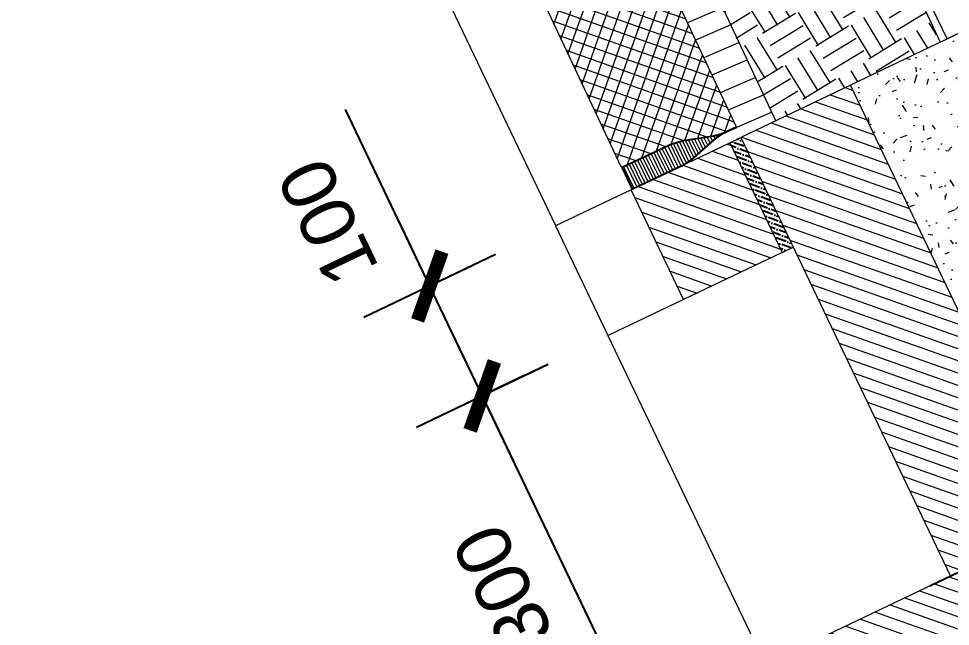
# Model space of a CAD drawing. Header units: metres. Extents: x 678805 to 1359287, y 2747329 to 5497370.
# Drawn here: x 679479.628 to 679480.395, y 2747418.251 to 2747418.751 of the extents above; entities that cross this region are included whole.
import ezdxf

# ---------------------------------------------------------------- set-up
doc = ezdxf.new("R2010")
doc.units = ezdxf.units.M
for name, color, linetype, true_color in [('02-L-Waterfeatures 01', 7, 'Continuous', 0x4da6ff), ('XREF_MON_WATERFEATURE$0$01-TX-Dimensions_1-25', 7, 'Continuous', 0x3f5f7f), ('XREF_MON_WATERFEATURE$0$EIT_3 TR sorra', 7, 'Continuous', 0xd8ceb0)]:
    doc.layers.add(name, color=color, linetype=linetype, true_color=true_color)
doc.layers.add('XREF_MON_WATERFEATURE$0$-aux', color=50, linetype='Continuous', plot=False)
for name, color, linetype, lineweight, true_color in [('XREF_MON_WATERFEATURE$0$02-L-projecció', 7, 'Continuous', 5, 0x636363), ('XREF_MON_WATERFEATURE$0$02-L-projecció 2', 7, 'Continuous', 5, 0x636363), ('XREF_MON_WATERFEATURE$0$3- TR terra vegetal', 7, 'Continuous', 0, 0xbea68e), ('XREF_MON_WATERFEATURE$0$3-TR sorra granitica', 7, 'Continuous', 0, 0xf2dac9), ('XREF_MON_WATERFEATURE$0$3-TR tot_u', 7, 'Continuous', 5, 0x787878)]:
    doc.layers.add(name, color=color, linetype=linetype, lineweight=lineweight, true_color=true_color)
for name, color, linetype, lineweight in [('XREF_MON_WATERFEATURE$0$02-L-seccionat', 6, 'Continuous', 5), ('XREF_MON_WATERFEATURE$0$3-TR Formigó', 252, 'Continuous', 0), ('XREF_MON_WATERFEATURE$0$3-TR terra compactada', 45, 'Continuous', 0), ('XREF_MON_WATERFEATURE$0$3-TR Tot-u', 37, 'Continuous', 0)]:
    doc.layers.add(name, color=color, linetype=linetype, lineweight=lineweight)
doc.layers.add('XREF_MON_WATERFEATURE$0$COTAUX', color=7, linetype='Continuous')
doc.styles.add('XREF_MON_WATERFEATURE$0$Standard', font='arial.ttf')
doc.dimstyles.new('XREF_MON_WATERFEATURE$0$E20', dxfattribs={"dimscale": 0.03, "dimtxt": 1.5, "dimasz": 0.2, "dimexe": 0.1, "dimexo": 2.5, "dimgap": 1, "dimtad": 1, "dimdec": 0, "dimlfac": 1000, "dimzin": 0, "dimdsep": 46, "dimtxsty": 'XREF_MON_WATERFEATURE$0$Standard', "dimblk1": 'XREF_MON_WATERFEATURE$0$LINCOT200', "dimblk2": 'XREF_MON_WATERFEATURE$0$LINCOT200', "dimsah": 1, "dimcen": 0.1, "dimdle": 0.1, "dimclrt": 256, "dimadec": 0, "dimazin": 0, "dimtfac": 0.01538461538461539, "dimtdec": 0, "dimtofl": 0, "dimtmove": 0, "dimatfit": 3, "dimldrblk": 'XREF_MON_WATERFEATURE$0$LINCOT200', "dimfxl": 1, "dimtolj": 1, "dimtzin": 0, "dimarcsym": 0})
pattern_1 = [(45, (1.508515510733573, -0.003939346392050957), (-0.006735192090801864, 0.006735192090801864), [])]

# ---------------------------------------------------------------- blocks, each defined once
blk = doc.blocks.new('XREF_MON_WATERFEATURE$0$WTF Without Channel')
at = {"layer": 'XREF_MON_WATERFEATURE$0$3- TR terra vegetal'}
h = blk.add_hatch(dxfattribs=at)
h.set_pattern_fill('_USER', color=256, scale=0.0025, angle=-18.20445689477927, style=0, pattern_type=0)
h.set_pattern_definition([(0.07158571544179061, (-43.42487282855186, 33.15204104594886), (-3.123515266994169e-06, 0.002499998048729713), [])])
edge = h.paths.add_edge_path()
edge.add_line((4.119497836663093, 1.19555453490466), (4.11956170280714, 1.203750065062196))
edge.add_arc((4.071145615903435, 1.204127377682977), 0.04841755710360491, 359.5534958631072, 375.5525149892192)
edge.add_line((4.117790369412567, 1.217109165154398), (4.112005533513319, 1.23789461515844))
edge.add_arc((4.167057781792271, 1.253216303665102), 0.05714459011369808, 179.5534916541551, 195.5525107803735, ccw=False)
edge.add_line((4.109914926907685, 1.253661629278214), (4.11023543854494, 1.294789149891586))
edge.add_line((4.11023543854494, 1.294789149891586), (4.130305708947297, 1.294632740318776))
edge.add_line((4.130305708947297, 1.294632740318776), (4.129985195214566, 1.253505217377097))
edge.add_arc((4.072842342287945, 1.253950539415497), 0.05714458812793463, 343.5544760966066, 359.5534952229175, ccw=False)
edge.add_line((4.127649107577916, 1.237772701773793), (4.121541026376825, 1.217079934664071))
edge.add_arc((4.167977779913507, 1.203372749536154), 0.04841754850421012, 163.554471566296, 179.5534906925089)
edge.add_line((4.119561701642986, 1.20375006645918), (4.119497835033279, 1.195554532576353))
at = {"layer": 'XREF_MON_WATERFEATURE$0$3-TR Formigó'}
h = blk.add_hatch(dxfattribs=at)
h.set_pattern_fill('ANSI31', color=256, scale=0.002999999999999998, angle=-18.27604261032588, style=0)
h.set_pattern_definition([(44.99999999989514, (-45.49759603064983, 30.80652634575254), (-0.006735192090789539, 0.006735192090814186), [])])
h.paths.add_polyline_path([(3.71011884457887, 1.36484542683921), (3.20853945094616, 1.364842179783053), (3.20853945094616, 1.264842179783053), (3.469325322598142, 1.264842179783053), (3.616691238473095, 0.8648616320382723), (3.71011884457887, 0.8648616320382723)])
h = blk.add_hatch(dxfattribs=at)
h.set_pattern_fill('ANSI31', color=256, scale=0.003, style=0)
h.set_pattern_definition(pattern_1)
h.paths.add_polyline_path([(4.010179210317027, 1.296019847504795), (4.110179209944498, 1.296019847504795), (4.11017920808187, 1.206019847877324), (4.010179208279768, 1.206019847702693)])
h = blk.add_hatch(dxfattribs=at)
h.set_pattern_fill('ANSI37', color=256, scale=0.002999999999999998, angle=-18.27580023555105, style=0)
h.set_pattern_definition([(45.00024237466997, (-38.84600013275381, 32.35459076240659), (-0.006735220582193749, 0.00673516359928945), []), (135.0002423746699, (-38.84600013275381, 32.35459076240659), (-0.00673516359928945, -0.006735220582193749), [])])
edge = h.paths.add_edge_path()
edge.add_line((4.28698391104367, 1.194249293301255), (4.2870477785847, 1.202444822527469))
edge.add_arc((4.238631688108477, 1.202822145787526), 0.0484175607589279, 359.5534833062587, 375.5525024326475)
edge.add_line((4.285276447984096, 1.215803924016655), (4.27949160952371, 1.236589370761068))
edge.add_arc((4.334543857453188, 1.251911061752868), 0.05714459044333953, 179.5534941485198, 195.5525132748022, ccw=False)
edge.add_line((4.277401002219584, 1.252356384880842), (4.277721485917162, 1.293480410240591))
edge.add_line((4.277721485917162, 1.293480410240591), (4.276924304759767, 1.293486624024809))
edge.add_line((4.276924304759767, 1.293486624024809), (4.276930882691111, 1.294330673757941))
edge.add_line((4.276930882691111, 1.294330673757941), (4.131109439863529, 1.295467079617084))
edge.add_line((4.131109439863529, 1.295467079617084), (4.131102863561999, 1.294623026158662))
edge.add_line((4.131102863561999, 1.294623026158662), (4.130305681473281, 1.294629244599492))
edge.add_line((4.130305681473281, 1.294629244599492), (4.129985197077211, 1.253505215048791))
edge.add_arc((4.072842347464048, 1.253950537552867), 0.0571445848182067, 343.5544756038509, 359.55349473013337, ccw=False)
edge.add_line((4.127649109440561, 1.23777270037681), (4.121541028937962, 1.217079932801426))
edge.add_arc((4.167977785787674, 1.203372747207926), 0.04841755181350953, 163.5544721477971, 179.5534912741859)
edge.add_line((4.119561704204123, 1.203750063665212), (4.119497834334787, 1.195554533973337))
edge.add_line((4.119497834334787, 1.195554533973337), (4.28698391104367, 1.194249293301255))
h = blk.add_hatch(dxfattribs=at)
h.set_pattern_fill('ANSI31', color=256, scale=0.003, style=0)
h.set_pattern_definition(pattern_1)
h.paths.add_polyline_path([(4.11017920808187, 1.196019847877325), (3.71011884457887, 1.196019847877325), (3.71011884457887, 1.096019848249854), (4.11017920808187, 1.096019848249854)])
at = {"layer": 'XREF_MON_WATERFEATURE$0$3-TR sorra granitica'}
h = blk.add_hatch(dxfattribs=at)
h.set_pattern_fill('LINE', color=256, scale=0.004999999999999999, angle=69.79554310522073, style=0)
h.set_pattern_definition([(88.07158571544173, (24.38160755960521, 250.1310369702987), (-0.01586600920376316, 0.0005342068383152937), [])])
h.paths.add_polyline_path([(4.109838522367816, 1.19540117494762), (4.109838522367816, 1.164258395321668), (7.138061968705323, 1.140680318232627), (7.138295544872697, 1.170679409056903)])
at = {"layer": 'XREF_MON_WATERFEATURE$0$3-TR terra compactada'}
h = blk.add_hatch(dxfattribs=at)
h.set_pattern_fill('LINE', color=256, scale=0.0075, style=0)
h.set_pattern_definition([(3.180554681463517e-15, (-0.0845599917398725, -1.595055404119194), (-8.673617379884035e-19, 0.0238125), [])])
h.paths.add_polyline_path([(-5.53626399124596e-06, 0.8741881636903939), (-5.536237375647346e-06, -0.7499505232405763), (7.645201560558569, -0.7499505230225632), (7.644030673154994, 0.7866132804195951), (4.536513713151985, 0.8108087480970578), (4.458066120157298, 1.011425611906631), (4.110179208653628, 1.01413429750308), (4.110179208653628, 0.464878128050252), (2.490238671648917, 0.464878128050252), (2.376964243046694, 0.8574036178634836)])
at = {"layer": 'XREF_MON_WATERFEATURE$0$3-TR Tot-u'}
h = blk.add_hatch(dxfattribs=at)
h.set_pattern_fill('EARTH', color=256, scale=0.005, angle=-84.07414778341365)
h.set_pattern_definition([(275.9258522165863, (0.909417454904089, 0.001554706788828852), (0.03485825126725671, -0.02830242601949161), [0.03175, -0.03175]), (275.9258522165863, (0.9212600818953542, 0.00278392402278449), (0.03485825126725671, -0.02830242601949161), [0.03175, -0.03175]), (275.9258522165863, (0.9331027088866195, 0.004013141256741015), (0.03485825126725671, -0.02830242601949161), [0.03175, -0.03175]), (5.925852216586344, (0.9374599902950269, 0.0004753380043043265), (0.02830242601949161, 0.03485825126725671), [0.03174999999999996, -0.03174999999999996]), (5.925852216586344, (0.9386892075289825, -0.01136728898696138), (0.02830242601949161, 0.03485825126725671), [0.03174999999999996, -0.03174999999999996]), (5.925852216586344, (0.9399184247629386, -0.02320991597822619), (0.02830242601949161, 0.03485825126725671), [0.03174999999999996, -0.03174999999999996])])
h.paths.add_polyline_path([(4.344157413042119, 1.163653023821759), (4.109838522367816, 1.164258392993362), (4.110179208653628, 1.01413429750308), (4.285435699146586, 1.014105690824131)])
at = {"layer": 'XREF_MON_WATERFEATURE$0$3-TR tot_u'}
h = blk.add_hatch(dxfattribs=at)
h.set_pattern_fill('AR-CONC', color=256, scale=0.0002499999999999999, angle=90.27678088148771)
h.set_pattern_definition([(140.2767808814877, (1.508515510959259, 0.06559533903340853), (0.003764704159489955, 0.04556488512718998), [0.004762499999999999, -0.05238749999999998]), (85.27678088148768, (1.508515510959259, 0.06559533903340853), (-0.04772109123189319, -0.009041488029591135), [0.003809999999999998, -0.04191014604249998]), (190.7282255814877, (1.508829235457707, 0.06939240060235097), (-0.04395638512486119, 0.03652339698683523), [0.004047502199999999, -0.04452256114999998]), (136.4609808814877, (1.49581565914274, 0.06553398890337636), (0.01018308268423949, 0.06781974315314414), [0.007143749999999996, -0.07858124999999996]), (186.9123384914877, (1.496664242558818, 0.07118562911460735), (-0.06214251756734138, 0.05905152949145021), [0.006071255784999993, -0.0667839020399999]), (81.46093205148776, (1.49581565914274, 0.06553398890337636), (-0.06214251756431047, 0.05905152949483339), [0.005714991767499998, -0.06286493297999997]), (111.2767808814877, (1.498959947031853, 0.07189925234414396), (0.02538289961306774, 0.03802665916488777), [0.004762499999999999, -0.05238749999999998]), (56.27678088148772, (1.498959947031853, 0.07189925234414396), (-0.04612109131131684, 0.01522788673825666), [0.003809999999999998, -0.04190999999999998]), (161.7282258814877, (1.501075188679052, 0.0750681406065059), (-0.02073819193550644, 0.05325454581748144), [0.004047502199999999, -0.04452248439999998]), (127.7767808814877, (1.508515510959259, 0.06559533903340853), (-0.02114224311496267, 0.0006700263971019353), [0, -0.04140199999999998, 0, -0.04254499999999999, 0, -0.04206874999999998]), (97.77678088148767, (1.508515510959259, 0.06559533903340853), (-0.02512554822967622, 0.01658373466572633), [0, -0.02425699999999998, 0, -0.04044949999999997, 0, -0.01603374999999999]), (57.7767808814877, (1.508583916354245, 0.05143500425799008), (0.001268419274745624, 0.03390417176223971), [0, -0.01587499999999998, 0, -0.04952999999999995, 0, -0.0657224999999999]), (47.77678088148769, (1.508614591419261, 0.04508507834973052), (-0.006535441198366105, 0.03700115619632984), [0, -0.02063749999999997, 0, -0.03289299999999995, 0, -0.04667249999999994])])
h.paths.add_polyline_path([(4.110179208307556, 0.9955545336753131), (4.110179211101507, 1.096019848249854), (3.710059241781742, 1.096019840572231), (3.710176196789991, 0.9955752804153528)])
at = {"layer": 'XREF_MON_WATERFEATURE$0$EIT_3 TR sorra'}
h = blk.add_hatch(dxfattribs=at)
h.set_pattern_fill('ANSI36', color=256, scale=0.001075000000000009, angle=-1.014200710357327, style=0, double=1)
h.set_pattern_definition([(43.98579928964266, (1.508515510733573, -0.003939346392050957), (0.001927275125572216, 0.006603891924043957), [0.008532812500000073, -0.001706562500000015, 0, -0.001706562500000015])])
h.paths.add_polyline_path([(4.110178545366475, 1.206019847877323), (4.010179208279768, 1.206019847702693), (4.010179208279768, 1.196019847877325), (4.110179208098503, 1.196019847877325)])
at = {"layer": 'XREF_MON_WATERFEATURE$0$-aux'}
blk.add_lwpolyline([(4.119497835033279, 1.195554532576353), (4.119497836663093, 1.19555453490466), (4.11956170280714, 1.203750065062196, 0.06992251114754273), (4.117790369412567, 1.217109165154398), (4.112005533513319, 1.23789461515844, -0.06992251114800961), (4.109914926907685, 1.253661629278214), (4.11023543854494, 1.294789149891586), (4.130305708947297, 1.294632740318776), (4.129985195214566, 1.253505217377097, -0.0699225111484148), (4.127649107577916, 1.237772701773793), (4.121541026376825, 1.217079934664071, 0.06992251114798485), (4.119561701642986, 1.20375006645918), (4.119497835033279, 1.195554532576353), (4.119497836663093, 1.19555453490466)], format="xyb", dxfattribs=at)
at = {"layer": 'XREF_MON_WATERFEATURE$0$02-L-projecció'}
for points in [[(7.138061970567968, 1.140680313576014), (4.109838522367816, 1.164258392993362)], [(3.71011884457887, 0.9955545336753131), (4.110179208307556, 0.9955545336753131), (4.110179211101507, 1.145554533675313)], [(7.04514230682984, 0.9912823533590025), (4.110179208653628, 1.01413429750308)]]:
    blk.add_lwpolyline(points, dxfattribs=at)
blk.add_lwpolyline([(-5.53626399124596e-06, 0.8741881636903939), (-5.536237375647346e-06, -0.7499505232405763), (7.645201560558569, -0.7499505230225632), (7.644030673154994, 0.7866132804195951), (4.536513713151985, 0.8108087480970578), (4.458066120157298, 1.011425611906631), (4.110179208653628, 1.01413429750308), (4.110179208653628, 0.464878128050252), (2.490238671648917, 0.464878128050252), (2.376964243046694, 0.8574036178634836)], close=True, dxfattribs=at)
at = {"layer": 'XREF_MON_WATERFEATURE$0$02-L-projecció 2'}
for points in [[(3.710123256643008, 1.364823494106532), (4.00994363297027, 1.364797927439214)], [(4.009943669757511, 1.364854567684234), (4.109838522367816, 1.364789409562946)], [(4.010179210317027, 1.296019847504795), (4.010179210317027, 1.364854414048887)], [(4.110179210177328, 1.296019848119009), (4.110179210177328, 1.364854414663101)], [(4.11023543854494, 1.364789150189609), (5.009780116940554, 1.364789149258287)]]:
    blk.add_lwpolyline(points, dxfattribs=at)
at = {"layer": 'XREF_MON_WATERFEATURE$0$02-L-seccionat'}
for points in [[(3.71011884457887, 1.36484542683921), (3.20853945094616, 1.364842179783053), (3.20853945094616, 1.264842179783053), (3.469325322598142, 1.264842179783053), (3.616691238473095, 0.8648616320382723), (3.71011884457887, 0.8648616320382723)], [(4.010179210317027, 1.296019847504795), (4.110179209944498, 1.296019847504795), (4.11017920808187, 1.206019847877324), (4.010179208279768, 1.206019847702693)], [(4.11017920808187, 1.196019847877325), (3.71011884457887, 1.196019847877325), (3.71011884457887, 1.096019848249854), (4.11017920808187, 1.096019848249854)]]:
    blk.add_lwpolyline(points, close=True, dxfattribs=at)
blk.add_lwpolyline([(4.28698391104367, 1.194249293301255), (4.2870477785847, 1.202444822527469, 0.06992251114875708), (4.285276447984096, 1.215803924016655), (4.27949160952371, 1.236589370761068, -0.0699225111482901), (4.277401002219584, 1.252356384880842), (4.277721485917162, 1.293480410240591), (4.276924304759767, 1.293486624024809), (4.276930882691111, 1.294330673757941), (4.131109439863529, 1.295467079617084), (4.131102863561999, 1.294623026158662), (4.130305681473281, 1.294629244599492), (4.129985197077211, 1.253505215048791, -0.0699225111482901), (4.127649109440561, 1.23777270037681), (4.121541028937962, 1.217079932801426, 0.06992251114875708), (4.119561704204123, 1.203750063665212), (4.119497834334787, 1.195554533973337)], format="xyb", close=True, dxfattribs=at)
for points in [[(4.010179208279768, 1.206019847702693), (4.010179208279768, 1.196019847877325)], [(4.11017920808187, 1.206019847877324), (4.11017920808187, 1.196019847877325)]]:
    blk.add_lwpolyline(points, dxfattribs=at)
blk = doc.blocks.new('XREF_MON_WATERFEATURE$0$LINCOT200')
for p, q in [((0, -9.999961704014428), (0, 10.00003829598555)), ((3.694822225952521e-13, 3.829598557558711e-05), (10.00000000000051, 3.829598557558711e-05))]:
    blk.add_line(p, q)
at = {"const_width": 1.875}
blk.add_lwpolyline([(3.535533801624467, -3.535495714255788), (-3.535533950636761, 3.535572157214077)], dxfattribs=at)
at = {"layer": 'XREF_MON_WATERFEATURE$0$COTAUX'}
blk.add_line((0, 0), (-1.249999999999915, 0), dxfattribs=at)
blk = doc.blocks.new('*D638')
at = {"layer": 'DEFPOINTS', "color": 0, "transparency": 16777216}
for p in [(679480.1133716597, 2747418.489908204), (679480.0098362252, 2747418.440383361), (679480.2427476122, 2747418.219437976)]:
    blk.add_point(p, dxfattribs=at)
at = {"layer": 'XREF_MON_WATERFEATURE$0$01-TX-Dimensions_1-25', "color": 0, "lineweight": -2, "transparency": 16777216}
for p, q in [((679480.0457136004, 2747418.457544843), (679480.0071299017, 2747418.439088827)), ((679480.1366231077, 2747418.175325779), (679480.0124252929, 2747418.434970716)), ((679480.175089553, 2747418.187074615), (679480.1365058543, 2747418.168618599))]:
    blk.add_line(p, q, dxfattribs=at)
at = {"layer": 'XREF_MON_WATERFEATURE$0$01-TX-Dimensions_1-25', "color": 0, "lineweight": -2, "transparency": 16777216, "xscale": 0.006, "yscale": 0.006, "zscale": 0.006}
for p, rotation in [((679480.009836224, 2747418.440383361), 115.5635211465433), ((679480.1392121767, 2747418.169913134), 295.5635211465433)]:
    blk.add_blockref('XREF_MON_WATERFEATURE$0$LINCOT200', p, dxfattribs=dict(at, rotation=rotation))
at = {"layer": 'XREF_MON_WATERFEATURE$0$01-TX-Dimensions_1-25', "transparency": 16777216, "insert": (679480.0267205065, 2747418.282281965), "char_height": 0.045, "attachment_point": 5, "rotation": 115.56352114654328, "style": 'XREF_MON_WATERFEATURE$0$Standard'}
blk.add_mtext('\\A1;300', dxfattribs=at)
blk = doc.blocks.new('*D641')
at = {"layer": 'DEFPOINTS', "color": 0, "transparency": 16777216}
for p in [(679480.8335927742, 2747418.501985912), (679480.7705038468, 2747418.390569482), (679480.310404654, 2747418.251792236)]:
    blk.add_point(p, dxfattribs=at)
at = {"layer": 'XREF_MON_WATERFEATURE$0$01-TX-Dimensions_1-25', "color": 0, "lineweight": -2, "transparency": 16777216}
for p, q in [((679480.8335927742, 2747418.501985912), (679480.7507755297, 2747418.675167741)), ((679480.3780660658, 2747418.284148585), (679480.8362992307, 2747418.503280166)), ((679480.8626258565, 2747418.441273891), (679480.8361812822, 2747418.496572999)), ((679480.8381652589, 2747418.422925831), (679480.867920821, 2747418.437155232))]:
    blk.add_line(p, q, dxfattribs=at)
at = {"layer": 'XREF_MON_WATERFEATURE$0$01-TX-Dimensions_1-25', "color": 0, "lineweight": -2, "transparency": 16777216, "xscale": 0.006, "yscale": 0.006, "zscale": 0.006}
for p, rotation in [((679480.8335927742, 2747418.501985912), 115.5575828866667), ((679480.8652143645, 2747418.435860978), 295.5575828866667)]:
    blk.add_blockref('XREF_MON_WATERFEATURE$0$LINCOT200', p, dxfattribs=dict(at, rotation=rotation))
at = {"layer": 'XREF_MON_WATERFEATURE$0$01-TX-Dimensions_1-25', "transparency": 16777216, "insert": (679480.7299071493, 2747418.596225176), "char_height": 0.045, "attachment_point": 5, "rotation": 115.55758288666671, "style": 'XREF_MON_WATERFEATURE$0$Standard'}
blk.add_mtext('\\A1;75', dxfattribs=at)
blk = doc.blocks.new('*D645')
at = {"layer": 'DEFPOINTS', "color": 0, "transparency": 16777216}
for p in [(679480.0701630029, 2747418.580414862), (679479.9665490517, 2747418.530948671), (679480.113270182, 2747418.490120764)]:
    blk.add_point(p, dxfattribs=at)
at = {"layer": 'XREF_MON_WATERFEATURE$0$01-TX-Dimensions_1-25', "color": 0, "lineweight": -2, "transparency": 16777216}
for p, q in [((679479.9665490512, 2747418.530948671), (679479.8971708158, 2747418.676271222)), ((679480.0024804999, 2747418.548102654), (679479.963841751, 2747418.529656183)), ((679480.0070712535, 2747418.446069173), (679479.969134028, 2747418.525534071)), ((679480.0455876789, 2747418.457808555), (679480.00694893, 2747418.439362084))]:
    blk.add_line(p, q, dxfattribs=at)
at = {"layer": 'XREF_MON_WATERFEATURE$0$01-TX-Dimensions_1-25', "color": 0, "lineweight": -2, "transparency": 16777216, "xscale": 0.006, "yscale": 0.006, "zscale": 0.006}
for p, rotation in [((679479.9665490512, 2747418.530948671), 115.5202106210586), ((679480.0096562302, 2747418.440654573), 295.5202106210585)]:
    blk.add_blockref('XREF_MON_WATERFEATURE$0$LINCOT200', p, dxfattribs=dict(at, rotation=rotation))
at = {"layer": 'XREF_MON_WATERFEATURE$0$01-TX-Dimensions_1-25', "transparency": 16777216, "insert": (679479.8827603299, 2747418.583493718), "char_height": 0.045, "attachment_point": 5, "rotation": 115.5202106210586, "style": 'XREF_MON_WATERFEATURE$0$Standard'}
blk.add_mtext('\\A1;100', dxfattribs=at)
blk = doc.blocks.new('XREF_MON_WATERFEATURE')
at = {"rotation": 115.5575828866667}
blk.add_blockref('XREF_MON_WATERFEATURE$0$WTF Without Channel', (679483.0746399837, 2747415.46115167), dxfattribs=at)
at = {"layer": 'XREF_MON_WATERFEATURE$0$01-TX-Dimensions_1-25'}
for p1, p2, distance, picture, middle in [((679480.1132701822, 2747418.490120764), (679480.0701630032, 2747418.580414862), 0.11481617908072442, '*D645', (679479.88276033, 2747418.583493718)), ((679480.2427476122, 2747418.219437976), (679480.1133716595, 2747418.489908204), 0.11477062436045449, '*D638', (679480.0267205066, 2747418.282281965))]:
    dim = blk.add_aligned_dim(p1=p1, p2=p2, distance=distance, dimstyle='XREF_MON_WATERFEATURE$0$E20', dxfattribs=at)
    dim.commit()
    dim.dimension.update_dxf_attribs({"geometry": picture, "text_midpoint": middle})
dim = blk.add_linear_dim(base=(679480.8335927742, 2747418.501985912), p1=(679480.7705038469, 2747418.390569482), p2=(679480.3104046539, 2747418.251792236), angle=115.5575828866667, text='75', dimstyle='XREF_MON_WATERFEATURE$0$E20', dxfattribs=at)
dim.commit()
dim.dimension.update_dxf_attribs({"geometry": '*D641', "text_midpoint": (679480.7776162911, 2747418.619040154), "dimtype": 128})

msp = doc.modelspace()

# ---------------------------------------------------------------- block references
at = {"layer": '02-L-Waterfeatures 01', "color": 18, "true_color": 0x000000}
msp.add_blockref('XREF_MON_WATERFEATURE', (0, 0), dxfattribs=at)

doc.saveas('drawing.dxf')
